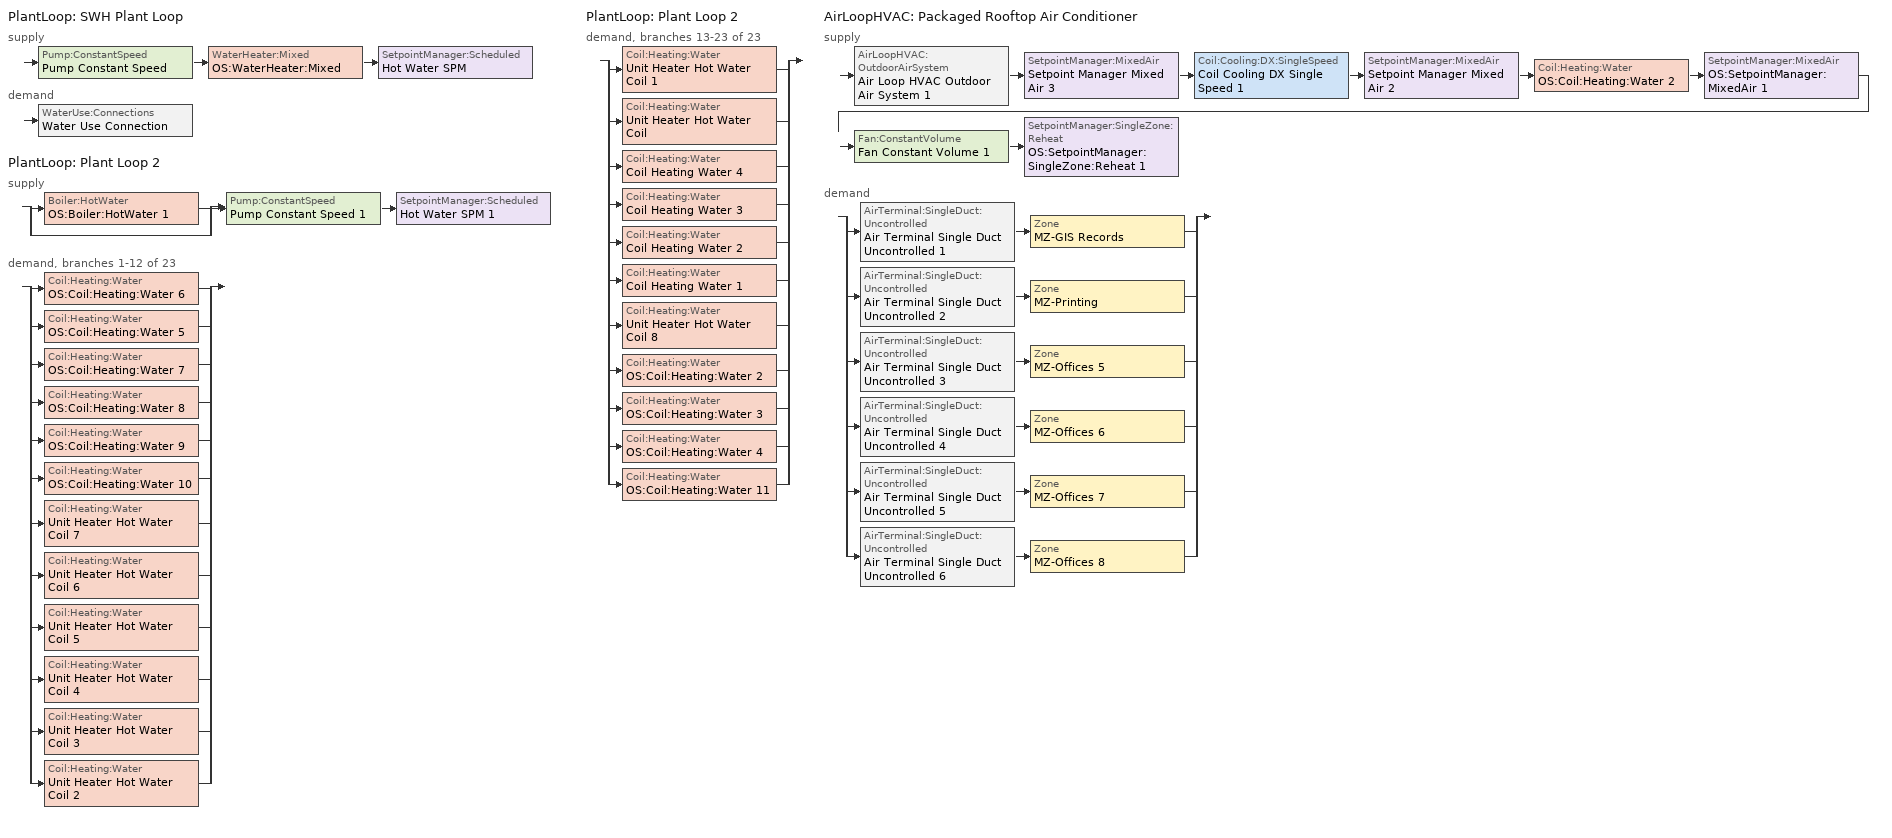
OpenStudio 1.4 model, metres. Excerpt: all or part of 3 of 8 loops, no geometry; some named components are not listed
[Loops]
PlantLoop 'SWH Plant Loop'
 supply: Pump:ConstantSpeed 'Pump Constant Speed' > WaterHeater:Mixed 'OS:WaterHeater:Mixed' > SetpointManager:Scheduled 'Hot Water SPM'
 demand: WaterUse:Connections 'Water Use Connection'
PlantLoop 'Plant Loop 2'
 supply: split
  | Boiler:HotWater 'OS:Boiler:HotWater 1'
  | bypass
  join > Pump:ConstantSpeed 'Pump Constant Speed 1' > SetpointManager:Scheduled 'Hot Water SPM 1'
 demand, branches 1-12 of 23: split
  | Coil:Heating:Water 'OS:Coil:Heating:Water 6'
  | Coil:Heating:Water 'OS:Coil:Heating:Water 5'
  | Coil:Heating:Water 'OS:Coil:Heating:Water 7'
  | Coil:Heating:Water 'OS:Coil:Heating:Water 8'
  | Coil:Heating:Water 'OS:Coil:Heating:Water 9'
  | Coil:Heating:Water 'OS:Coil:Heating:Water 10'
  | Coil:Heating:Water 'Unit Heater Hot Water Coil 7'
  | Coil:Heating:Water 'Unit Heater Hot Water Coil 6'
  | Coil:Heating:Water 'Unit Heater Hot Water Coil 5'
  | Coil:Heating:Water 'Unit Heater Hot Water Coil 4'
  | Coil:Heating:Water 'Unit Heater Hot Water Coil 3'
  | Coil:Heating:Water 'Unit Heater Hot Water Coil 2'
PlantLoop 'Plant Loop 2'
 demand, branches 13-23 of 23: split
  | Coil:Heating:Water 'Unit Heater Hot Water Coil 1'
  | Coil:Heating:Water 'Unit Heater Hot Water Coil'
  | Coil:Heating:Water 'Coil Heating Water 4'
  | Coil:Heating:Water 'Coil Heating Water 3'
  | Coil:Heating:Water 'Coil Heating Water 2'
  | Coil:Heating:Water 'Coil Heating Water 1'
  | Coil:Heating:Water 'Unit Heater Hot Water Coil 8'
  | Coil:Heating:Water 'OS:Coil:Heating:Water 2'
  | Coil:Heating:Water 'OS:Coil:Heating:Water 3'
  | Coil:Heating:Water 'OS:Coil:Heating:Water 4'
  | Coil:Heating:Water 'OS:Coil:Heating:Water 11'
AirLoopHVAC 'Packaged Rooftop Air Conditioner'
 supply: AirLoopHVAC:OutdoorAirSystem 'Air Loop HVAC Outdoor Air System 1' > SetpointManager:MixedAir 'Setpoint Manager Mixed Air 3' > Coil:Cooling:DX:SingleSpeed 'Coil Cooling DX Single Speed 1' > SetpointManager:MixedAir 'Setpoint Manager Mixed Air 2' > Coil:Heating:Water 'OS:Coil:Heating:Water 2' > SetpointManager:MixedAir 'OS:SetpointManager:MixedAir 1' > Fan:ConstantVolume 'Fan Constant Volume 1' > SetpointManager:SingleZone:Reheat 'OS:SetpointManager:SingleZone:Reheat 1'
 demand: split
  | AirTerminal:SingleDuct:Uncontrolled 'Air Terminal Single Duct Uncontrolled 1' > Zone 'MZ-GIS Records'
  | AirTerminal:SingleDuct:Uncontrolled 'Air Terminal Single Duct Uncontrolled 2' > Zone 'MZ-Printing'
  | AirTerminal:SingleDuct:Uncontrolled 'Air Terminal Single Duct Uncontrolled 3' > Zone 'MZ-Offices 5'
  | AirTerminal:SingleDuct:Uncontrolled 'Air Terminal Single Duct Uncontrolled 4' > Zone 'MZ-Offices 6'
  | AirTerminal:SingleDuct:Uncontrolled 'Air Terminal Single Duct Uncontrolled 5' > Zone 'MZ-Offices 7'
  | AirTerminal:SingleDuct:Uncontrolled 'Air Terminal Single Duct Uncontrolled 6' > Zone 'MZ-Offices 8'
[Sizing:Zone] Zone Cooling Design Supply Air Temperature {C}=14; Zone Heating Design Supply Air Temperature {C}=40; Zone Cooling Design Supply Air Humidity Ratio {kg-H2O/kg-air}=0.0085; Zone Heating Design Supply Air Humidity Ratio {kg-H2O/kg-air}=0.008; Heating Design Air Flow Method=DesignDay
Machine Shop; CE Tool Control Storage 2; RM Shop 1; RM Shop 2; Paint Shop; Supply; Carpenter Shop; Offices 2; MZ - Offices 1; MZ-Coffee Room; MZ-Kitchen; MZ-Offices 8; MZ-GIS Records; MZ-Printing; MZ-Offices 5; MZ-Offices 6; MZ-Offices 7; Corridor 2
[Zone equipment]
Machine Shop: Unit Heater CV - Hot Water 6, Fan Zone Exhaust 4
CE Tool Control Storage 2: Unit Heater CV - Hot Water 5
RM Shop 1: Unit Heater CV - Hot Water 3, Fan Zone Exhaust 5
RM Shop 2: Unit Heater CV - Hot Water 4, Fan Zone Exhaust 6
Paint Shop: Unit Heater CV - Hot Water 1, Fan Zone Exhaust
Supply: Unit Heater CV - Hot Water 2, OS:ZoneHVAC:PackagedTerminalAirConditioner 1
Carpenter Shop: Unit Heater CV - Hot Water, Fan Zone Exhaust 3
Offices 2: OS:ZoneHVAC:PackagedTerminalAirConditioner 3, Convective Baseboard Water
MZ - Offices 1: OS:ZoneHVAC:PackagedTerminalAirConditioner 6
MZ-Coffee Room: OS:ZoneHVAC:PackagedTerminalAirConditioner 5
MZ-Kitchen: Unit Heater CV - Hot Water 8
MZ-Offices 8: Air Terminal Single Duct Uncontrolled 6
MZ-GIS Records: Air Terminal Single Duct Uncontrolled 1, Convective Baseboard Water 22
MZ-Printing: Air Terminal Single Duct Uncontrolled 2, Convective Baseboard Water 23
MZ-Offices 5: Air Terminal Single Duct Uncontrolled 3, Convective Baseboard Water 24
MZ-Offices 6: Air Terminal Single Duct Uncontrolled 4, Convective Baseboard Water 25
MZ-Offices 7: Air Terminal Single Duct Uncontrolled 5, Convective Baseboard Water 26
Corridor 2: Unit Heater CV - Hot Water 7
[WaterUse:Connections]
Water Use Connection: Water Use Equipment Name 1=Bathroom Sink
[WaterUse:Equipment]
Bathroom Sink: Water Use Equipment Definition=Bathroom Sink Definition
[WaterUse:Equipment:Definition]
Bathroom Sink Definition: Peak Flow Rate {m3/s}=6.3e-005
[PlantLoop] Plant Loop Volume {m3}=Autocalculate
Name | Fluid Type
SWH Plant Loop
Plant Loop 2 | Water
[Sizing:Plant] Loop Type=Heating; Design Loop Exit Temperature {C}=82; Loop Design Temperature Difference {deltaC}=11
SWH Plant Loop; Plant Loop 2
[WaterHeater:Mixed]
OS:WaterHeater:Mixed: Tank Volume {m3}=0.3785; Setpoint Temperature Schedule=Water Heater Setpoint Temperature; Deadband Temperature Difference {deltaC}=2; Maximum Temperature Limit {C}=82.22; Heater Control Type=Cycle; Heater Maximum Capacity {W}=845000; Heater Fuel Type=NaturalGas; Heater Thermal Efficiency=0.8; Off Cycle Parasitic Fuel Consumption Rate {W}=20; Off Cycle Parasitic Fuel Type=NaturalGas; Off Cycle Parasitic Heat Fraction to Tank=0.8; On Cycle Parasitic Fuel Type=NaturalGas; Ambient Temperature Indicator=Schedule; Ambient Temperature Schedule=Water Heater Ambient Temperature; Off Cycle Loss Coefficient to Ambient Temperature {W/K}=6; On Cycle Loss Coefficient to Ambient Temperature {W/K}=6; Use Side Effectiveness=1; Source Side Effectiveness=1; Use Side Design Flow Rate {m3/s}=autosize; Source Side Design Flow Rate {m3/s}=autosize; Indirect Water Heating Recovery Time {hr}=1.5
[SetpointManager:Scheduled] Control Variable=Temperature; Schedule=Hot Water Temperature
Hot Water SPM; Hot Water SPM 1
[Pump:ConstantSpeed] Rated Flow Rate {m3/s}=autosize; Rated Pump Head {Pa}=179352; Rated Power Consumption {W}=autosize; Motor Efficiency=0.9; Fraction of Motor Inefficiencies to Fluid Stream=0; Pump Control Type=Intermittent
Pump Constant Speed; Pump Constant Speed 1
[Boiler:HotWater]
OS:Boiler:HotWater 1: Efficiency Curve Temperature Evaluation Variable=LeavingBoiler; Normalized Boiler Efficiency Curve=Boiler Efficiency; Water Outlet Upper Temperature Limit {C}=99; Boiler Flow Mode=LeavingSetpointModulated; Parasitic Electric Load {W}=0; Sizing Factor=1
[AirLoopHVAC]
Packaged Rooftop Air Conditioner: Design Supply Air Flow Rate {m3/s}=AutoSize
[Sizing:System]
Packaged Rooftop Air Conditioner: Type of Load to Size On=Sensible; Design Outdoor Air Flow Rate {m3/s}=Autosize; Minimum System Air Flow Ratio=1; Preheat Design Temperature {C}=7; Preheat Design Humidity Ratio {kg-H2O/kg-Air}=0.008; Precool Design Temperature {C}=12.8; Precool Design Humidity Ratio {kg-H2O/kg-Air}=0.008; Central Cooling Design Supply Air Temperature {C}=12.8; Central Heating Design Supply Air Temperature {C}=40; Sizing Option=NonCoincident; 100% Outdoor Air in Cooling=Yes; 100% Outdoor Air in Heating=Yes; Central Cooling Design Supply Air Humidity Ratio {kg-H2O/kg-Air}=0.0085; Central Heating Design Supply Air Humidity Ratio {kg-H2O/kg-Air}=0.008; Cooling Design Air Flow Method=DesignDay; Cooling Design Air Flow Rate {m3/s}=0; Heating Design Air Flow Method=DesignDay; Heating Design Air Flow Rate {m3/s}=0; System Outdoor Air Method=ZoneSum
[Fan:ConstantVolume] Maximum Flow Rate {m3/s}=AutoSize
Name | Availability Schedule | Pressure Rise {Pa}
Fan Constant Volume 1 | Always On Discrete | 500
Unit Heater CV Fan; Unit Heater CV Fan 1; Unit Heater CV Fan 2; OS:Fan:ConstantVolume 4; Unit Heater CV Fan 3; Unit Heater CV Fan 4; Unit Heater CV Fan 5; Unit Heater CV Fan 6; Unit Heater CV Fan 7; OS:Fan:ConstantVolume 6; OS:Fan:ConstantVolume 7; Unit Heater CV Fan 8; OS:Fan:ConstantVolume 8; OS:Fan:ConstantVolume 9 | Always On Discrete 1
OS:Fan:ConstantVolume 5 | Always On Discrete
[Coil:Cooling:DX:SingleSpeed] Rated COP {W/W}=3; Rated Evaporator Fan Power Per Volume Flow Rate {W/(m3/s)}=773.3; Condenser Type=AirCooled; Evaporative Condenser Effectiveness=0; Evaporative Condenser Air Flow Rate {m3/s}=Autosize; Evaporative Condenser Pump Rated Power Consumption {W}=Autosize; Crankcase Heater Capacity {W}=0; Maximum Outdoor Dry-Bulb Temperature for Crankcase Heater Operation {C}=0; Basin Heater Capacity {W/K}=0; Basin Heater Setpoint Temperature {C}=10
Name | Availability Schedule | Rated Total Cooling Capacity {W} | Rated Sensible Heat Ratio | Rated Air Flow Rate {m3/s} | Total Cooling Capacity Function of Temperature Curve | Total Cooling Capacity Function of Flow Fraction Curve | Energy Input Ratio Function of Temperature Curve | Energy Input Ratio Function of Flow Fraction Curve | Part Load Fraction Correlation Curve
Coil Cooling DX Single Speed 1 | Always On Discrete | autosize | autosize | autosize | Curve Biquadratic 1 | Curve Quadratic 1 | Curve Biquadratic 2 | Curve Quadratic 2 | Curve Quadratic 3
OS:Coil:Cooling:DX:SingleSpeed 4 | Always On Discrete 1 | Autosize | Autosize | Autosize | OS:Curve:Biquadratic 13 | OS:Curve:Quadratic 17 | OS:Curve:Biquadratic 14 | OS:Curve:Quadratic 18 | OS:Curve:Quadratic 19
OS:Coil:Cooling:DX:SingleSpeed 5 | Always On Discrete 1 | Autosize | Autosize | Autosize | OS:Curve:Biquadratic 26 | OS:Curve:Quadratic 23 | OS:Curve:Biquadratic 27 | OS:Curve:Quadratic 24 | OS:Curve:Quadratic 25
OS:Coil:Cooling:DX:SingleSpeed 6 | Always On Discrete 1 | Autosize | Autosize | Autosize | OS:Curve:Biquadratic 28 | OS:Curve:Quadratic 26 | OS:Curve:Biquadratic 29 | OS:Curve:Quadratic 27 | OS:Curve:Quadratic 28
OS:Coil:Cooling:DX:SingleSpeed 7 | Always On Discrete 1 | Autosize | Autosize | Autosize | OS:Curve:Biquadratic 30 | OS:Curve:Quadratic 29 | OS:Curve:Biquadratic 31 | OS:Curve:Quadratic 30 | OS:Curve:Quadratic 31
OS:Coil:Cooling:DX:SingleSpeed 8 | Always On Discrete 1 | Autosize | Autosize | Autosize | OS:Curve:Biquadratic 32 | OS:Curve:Quadratic 32 | OS:Curve:Biquadratic 33 | OS:Curve:Quadratic 33 | OS:Curve:Quadratic 34
OS:Coil:Cooling:DX:SingleSpeed 9 | Always On Discrete 1 | Autosize | Autosize | Autosize | OS:Curve:Biquadratic 34 | OS:Curve:Quadratic 35 | OS:Curve:Biquadratic 35 | OS:Curve:Quadratic 36 | OS:Curve:Quadratic 37
[Controller:OutdoorAir]
Controller Outdoor Air 1: Minimum Outdoor Air Flow Rate {m3/s}=Autosize; Maximum Outdoor Air Flow Rate {m3/s}=Autosize; Economizer Control Type=NoEconomizer; Economizer Control Action Type=ModulateFlow; Economizer Maximum Limit Dry-Bulb Temperature {C}=28; Economizer Maximum Limit Enthalpy {J/kg}=64000; Economizer Minimum Limit Dry-Bulb Temperature {C}=-100; Lockout Type=NoLockout; Minimum Limit Type=FixedMinimum; Controller Mechanical Ventilation=Controller Mechanical Ventilation 1; High Humidity Control=No; Heat Recovery Bypass Control Type=BypassWhenOAFlowGreaterThanMinimum
[Controller:MechanicalVentilation]
Controller Mechanical Ventilation 1: Availability Schedule=Always On Discrete; System Outdoor Air Method=ZoneSum
[AirLoopHVAC:OutdoorAirSystem]
Air Loop HVAC Outdoor Air System 1: Controller=Controller Outdoor Air 1
[AirTerminal:SingleDuct:Uncontrolled] Availability Schedule=Always On Discrete; Maximum Air Flow Rate {m3/s}=AutoSize
Air Terminal Single Duct Uncontrolled 1; Air Terminal Single Duct Uncontrolled 2; Air Terminal Single Duct Uncontrolled 3; Air Terminal Single Duct Uncontrolled 4; Air Terminal Single Duct Uncontrolled 5; Air Terminal Single Duct Uncontrolled 6
[Coil:Heating:Water]
Name | Availability Schedule
OS:Coil:Heating:Water 2; OS:Coil:Heating:Water 3; OS:Coil:Heating:Water 4; Unit Heater Hot Water Coil; Unit Heater Hot Water Coil 1; Unit Heater Hot Water Coil 2; Unit Heater Hot Water Coil 3; Unit Heater Hot Water Coil 4; Unit Heater Hot Water Coil 5; Unit Heater Hot Water Coil 6; Unit Heater Hot Water Coil 7; Unit Heater Hot Water Coil 8; OS:Coil:Heating:Water 11 | Always On Discrete 1
Coil Heating Water 1; Coil Heating Water 2; Coil Heating Water 3; Coil Heating Water 4 | Always On Discrete
OS:Coil:Heating:Water 5; OS:Coil:Heating:Water 6; OS:Coil:Heating:Water 7; OS:Coil:Heating:Water 8; OS:Coil:Heating:Water 9; OS:Coil:Heating:Water 10 | Always Off
[SetpointManager:SingleZone:Reheat]
OS:SetpointManager:SingleZone:Reheat 1: Minimum Supply Air Temperature {C}=13; Maximum Supply Air Temperature {C}=44; Control Zone=MZ-GIS Records
[ZoneHVAC:UnitHeater] Availability Schedule=Always On Discrete 1; Maximum Supply Air Flow Rate {m3/s}=AutoSize; Fan Control Type=OnOff; Maximum Hot Water Flow Rate {m3/s}=AutoSize; Minimum Hot Water Flow Rate {m3/s}=0; Heating Convergence Tolerance=0.001
Name | Supply Air Fan | Heating Coil
Unit Heater CV - Hot Water | Unit Heater CV Fan | Unit Heater Hot Water Coil
Unit Heater CV - Hot Water 1 | Unit Heater CV Fan 1 | Unit Heater Hot Water Coil 1
Unit Heater CV - Hot Water 2 | Unit Heater CV Fan 2 | Unit Heater Hot Water Coil 2
Unit Heater CV - Hot Water 3 | Unit Heater CV Fan 3 | Unit Heater Hot Water Coil 3
Unit Heater CV - Hot Water 4 | Unit Heater CV Fan 4 | Unit Heater Hot Water Coil 4
Unit Heater CV - Hot Water 5 | Unit Heater CV Fan 5 | Unit Heater Hot Water Coil 5
Unit Heater CV - Hot Water 6 | Unit Heater CV Fan 6 | Unit Heater Hot Water Coil 6
Unit Heater CV - Hot Water 7 | Unit Heater CV Fan 7 | Unit Heater Hot Water Coil 7
Unit Heater CV - Hot Water 8 | Unit Heater CV Fan 8 | Unit Heater Hot Water Coil 8
[ZoneHVAC:PackagedTerminalAirConditioner] Supply Air Flow Rate During Cooling Operation {m3/s}=Autosize; Supply Air Flow Rate During Heating Operation {m3/s}=Autosize; Supply Air Flow Rate When No Cooling or Heating is Needed {m3/s}=Autosize; Outdoor Air Flow Rate During Cooling Operation {m3/s}=Autosize; Outdoor Air Flow Rate During Heating Operation {m3/s}=Autosize; Outdoor Air Flow Rate When No Cooling or Heating is Needed {m3/s}=Autosize; Fan Placement=DrawThrough
Name | Availability Schedule | Supply Air Fan | Heating Coil | Cooling Coil
OS:ZoneHVAC:PackagedTerminalAirConditioner 1 | Always On Discrete | OS:Fan:ConstantVolume 4 | OS:Coil:Heating:Water 5 | OS:Coil:Cooling:DX:SingleSpeed 4
OS:ZoneHVAC:PackagedTerminalAirConditioner 2 | Always On Discrete | OS:Fan:ConstantVolume 5 | OS:Coil:Heating:Water 6 | OS:Coil:Cooling:DX:SingleSpeed 5
OS:ZoneHVAC:PackagedTerminalAirConditioner 3 | Always On Discrete 1 | OS:Fan:ConstantVolume 6 | OS:Coil:Heating:Water 7 | OS:Coil:Cooling:DX:SingleSpeed 6
OS:ZoneHVAC:PackagedTerminalAirConditioner 4 | Always On Discrete 1 | OS:Fan:ConstantVolume 7 | OS:Coil:Heating:Water 8 | OS:Coil:Cooling:DX:SingleSpeed 7
OS:ZoneHVAC:PackagedTerminalAirConditioner 5 | Always On Discrete 1 | OS:Fan:ConstantVolume 8 | OS:Coil:Heating:Water 9 | OS:Coil:Cooling:DX:SingleSpeed 8
OS:ZoneHVAC:PackagedTerminalAirConditioner 6 | Always On Discrete | OS:Fan:ConstantVolume 9 | OS:Coil:Heating:Water 10 | OS:Coil:Cooling:DX:SingleSpeed 9
[Fan:ZoneExhaust] Availability Schedule=Always On; Fan Efficiency=0.6; Flow Fraction Schedule=Always On; System Availability Manager Coupling Mode=Coupled; Balanced Exhaust Fraction Schedule=Always On
Name | Pressure Rise {Pa} | Maximum Flow Rate {m3/s}
Fan Zone Exhaust | 658.2 | 6.8
Fan Zone Exhaust 3; Fan Zone Exhaust 5; Fan Zone Exhaust 6 | 100 | 1.12
Fan Zone Exhaust 4 | 100 | 0.111
[Schedule:Constant] Value=1
Always On Discrete; Always On Discrete 1
[Schedule:Ruleset]
Name | Default Day Schedule | Summer Design Day Schedule | Winter Design Day Schedule
Always Off | Always Off Default Schedule | Always Off Summer Design Day | Always Off Winter Design Day
Always On | Always On Default Schedule | Always On Summer Design Day | Always On Winter Design Day
Water Heater Setpoint Temperature | Water Heater Setpoint Temperature Default
Water Heater Ambient Temperature | Water Heater Ambient Temperature Default
Hot Water Temperature | Hot Water Temperature Default | Hot Water Temperature Summer Design Day | Hot Water Temperature Winter Design Day
[Schedule:Day]
Always Off Default Schedule; Always Off Winter Design Day; Always Off Summer Design Day: 24, 0, 0
Always On Default Schedule; Always On Winter Design Day; Always On Summer Design Day: 24, 0, 1
Water Heater Setpoint Temperature Default: 24, 0, 60
Water Heater Ambient Temperature Default: 24, 0, 22
Hot Water Temperature Default; Hot Water Temperature Summer Design Day; Hot Water Temperature Winter Design Day: 24, 0, 82
[Curve:Biquadratic]
Name | Coefficient1 Constant | Coefficient2 x | Coefficient3 x**2 | Coefficient4 y | Coefficient5 y**2 | Coefficient6 x*y | Minimum Value of x {BasedOnField A2} | Maximum Value of x {BasedOnField A2} | Minimum Value of y {BasedOnField A3} | Maximum Value of y {BasedOnField A3} | Minimum Curve Output {BasedOnField A4} | Maximum Curve Output {BasedOnField A4} | Input Unit Type for Y
Boiler Efficiency | 0.4873 | 1.1322 | -0.6425 | 0 | 0 | 0 | 0.1 | 1 | 0 | 0 | 0 | 1 | Temperature
Curve Biquadratic 1 | 0.42415 | 0.04426 | -0.00042 | 0.00333 | -8e-005 | -0.00021 | 17 | 22 | 13 | 46
Curve Biquadratic 2; OS:Curve:Biquadratic 14; OS:Curve:Biquadratic 27; OS:Curve:Biquadratic 29; OS:Curve:Biquadratic 31; OS:Curve:Biquadratic 33; OS:Curve:Biquadratic 35 | 1.23649 | -0.02431 | 0.00057 | -0.01434 | 0.00063 | -0.00038 | 17 | 22 | 13 | 46
OS:Curve:Biquadratic 13; OS:Curve:Biquadratic 26; OS:Curve:Biquadratic 28; OS:Curve:Biquadratic 30; OS:Curve:Biquadratic 32; OS:Curve:Biquadratic 34 | 0.42415 | 0.04426 | -0.00042 | 0.00333 | -8e-05 | -0.00021 | 17 | 22 | 13 | 46
[Curve:Quadratic]
Name | Coefficient1 Constant | Coefficient2 x | Coefficient3 x**2 | Minimum Value of x {BasedOnField A2} | Maximum Value of x {BasedOnField A2}
Curve Quadratic 1; OS:Curve:Quadratic 17; OS:Curve:Quadratic 23; OS:Curve:Quadratic 26; OS:Curve:Quadratic 29; OS:Curve:Quadratic 32; OS:Curve:Quadratic 35 | 0.77136 | 0.34053 | -0.11088 | 0.75918 | 1.13877
Curve Quadratic 2; OS:Curve:Quadratic 18; OS:Curve:Quadratic 24; OS:Curve:Quadratic 27; OS:Curve:Quadratic 30; OS:Curve:Quadratic 33; OS:Curve:Quadratic 36 | 1.2055 | -0.32953 | 0.12308 | 0.75918 | 1.13877
Curve Quadratic 3; OS:Curve:Quadratic 19; OS:Curve:Quadratic 25; OS:Curve:Quadratic 28; OS:Curve:Quadratic 31; OS:Curve:Quadratic 34; OS:Curve:Quadratic 37 | 0.771 | 0.229 | 0 | 0 | 1
